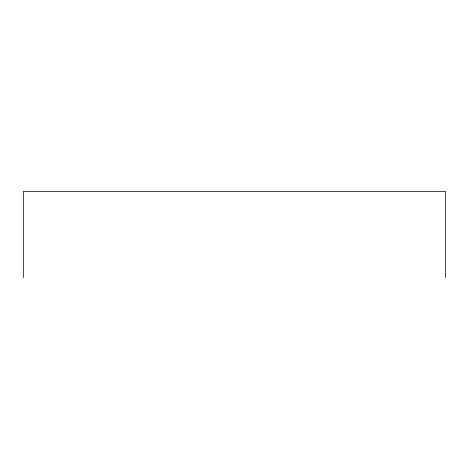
<?xml version="1.0" encoding="UTF-8"?>
<svg xmlns="http://www.w3.org/2000/svg" width="469" height="469" viewBox="0 0 469 469"><rect width="100%" height="100%" fill="white"/><g stroke="black" fill="none" stroke-linecap="round" stroke-linejoin="round"><path stroke-width="0.7" d="M445.55 277.595L445.55 191.405L23.45 191.405L23.45 277.595"/></g></svg>
